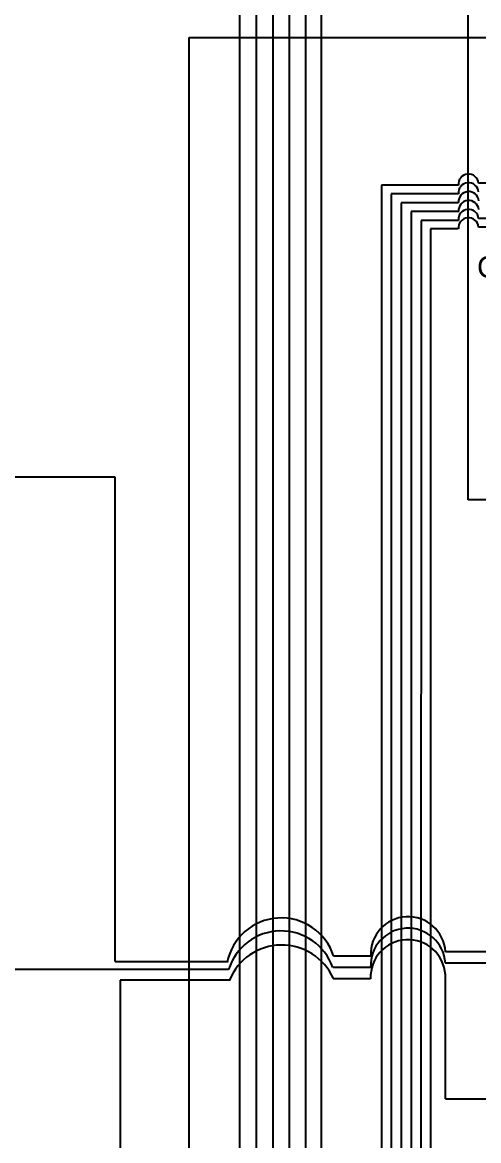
# Model space of a CAD drawing. Header units: inches. Extents: x 110042 to 357611, y 89798 to 292388.
# Drawn here: x 172004 to 193288, y 198567 to 250717 of the extents above; entities that cross this region are included whole.
import ezdxf

# ---------------------------------------------------------------- set-up
doc = ezdxf.new("R2010")
doc.units = ezdxf.units.IN
doc.header["$MEASUREMENT"] = 0
doc.layers.add('PMK35', color=7, linetype='Continuous')
doc.styles.get("Standard").update_dxf_attribs({"font": 'arial.ttf'})

msp = doc.modelspace()

# ---------------------------------------------------------------- linework, layer by layer
at = {"color": 32, "true_color": 0xcd6928}
for p, q in [((182142, 189617), (182142, 263132)), ((182920, 190776), (182920, 262777)), ((183696, 191911), (183696, 262442)), ((184464, 192991), (184464, 262175)), ((185229, 194118), (185229, 261960)), ((185958, 195300), (185949, 261802)), ((192800, 228449), (192800, 261806)), ((200491, 228449), (192800, 228449))]:
    msp.add_line(p, q, dxfattribs=at)
at = {"color": 4}
for p, q in [((192344, 243132), (188749, 243132)), ((188749, 243132), (188749, 183296)), ((200926, 243215), (193283, 243215)), ((192346, 242722), (189200, 242722)), ((189200, 242722), (189200, 182630)), ((192352, 242301), (189667, 242301)), ((189667, 242301), (189667, 181939)), ((192357, 241895), (190138, 241895)), ((190138, 241895), (190138, 181191)), ((190601, 241473), (190594, 178180)), ((192350, 241473), (190601, 241473)), ((200925, 241575), (193282, 241575)), ((192335, 241083), (191035, 241083)), ((191035, 241083), (191043, 181197)), ((200925, 241164), (193282, 241164))]:
    msp.add_line(p, q, dxfattribs=at)
at = {"color": 5}
for p, q in [((176340, 229504), (155164, 229504)), ((176340, 206913), (176340, 229504)), ((188259, 207174), (186517, 207174)), ((199711, 207373), (191744, 207373)), ((181626, 206541), (153274, 206541)), ((181576, 206912), (176332, 206912)), ((188248, 206633), (186506, 206633)), ((199700, 206842), (191733, 206842)), ((181691, 206047), (176572, 206047)), ((176572, 206047), (176572, 193411)), ((188248, 206110), (186506, 206110)), ((191747, 200519), (191744, 206309)), ((191747, 200519), (199794, 200519))]:
    msp.add_line(p, q, dxfattribs=at)
at = {"color": 4}
for centre in [(192813, 243172), (192815, 242768), (192824, 242354), (192815, 241527), (192824, 241940), (192815, 241131)]:
    msp.add_arc(centre, 472, 5.1757, 185.1757, dxfattribs=at)
at = {"color": 5}
for centre, radius, start, end in [((184079, 206383), 2569, 18.0216, 168.9378), ((189998, 207265), 1746, 3.6336, 182.757), ((184073, 205785), 2562, 19.5281, 162.8514), ((189995, 206727), 1746, 3.6336, 182.757), ((184102, 205051), 2639, 24.0729, 157.776), ((189993, 206190), 1746, 3.6336, 182.757)]:
    msp.add_arc(centre, radius, start, end, dxfattribs=at)
at = {"layer": 'PMK35', "color": 0}
msp.add_lwpolyline([(179792, 250005), (243988, 250005), (244131, 89798), (179792, 89798), (179792, 215215), (179792, 215215), (179792, 243155), (179792, 243155)], close=True, dxfattribs=at)

# ---------------------------------------------------------------- texts
at = {"color": 4, "insert": (193215, 239813), "char_height": 1000, "attachment_point": 1}
msp.add_mtext_dynamic_manual_height_columns('Out 7', width=3584.68, gutter_width=1.13, heights=[0], dxfattribs=at)

doc.saveas('drawing.dxf')
